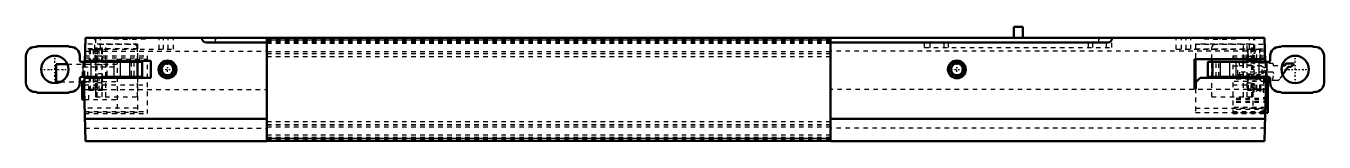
# Model space of a CAD drawing. Header units: millimetres. Extents: x -116 to 172, y -23 to 3.
import ezdxf

# ---------------------------------------------------------------- set-up
doc = ezdxf.new("R2010")
doc.units = ezdxf.units.MM
doc.linetypes.add('Center', pattern=[1.5, 0.45, -0.5, 0.05, -0.5])
doc.linetypes.add('Dashed', pattern=[2, 1, -1])
for name, color, linetype, lineweight in [('AM_0', 7, 'Continuous', 50), ('AM_4', 3, 'Continuous', 25), ('AM_7', 7, 'Center', 25), ('AM_9', 6, 'Dashed', 25)]:
    doc.layers.add(name, color=color, linetype=linetype, lineweight=lineweight)

# ---------------------------------------------------------------- blocks, each defined once
blk = doc.blocks.new('1_2500_100_p4_1_0_in_2500_100__A__5')
at = {"layer": 'AM_0'}
for p, q in [((-106.57, -1.8), (-113.3, -1.8)), ((-115.9, -4), (-115.9, -10)), ((-103.97, -4.95), (-103.97, -4)), ((-103.57, -5.35), (-100.15, -5.35)), ((-101.8, -5.1), (-101.8, -5.35)), ((-101.78, -5.1), (-101.78, -5.35)), ((-101.02, -5.1), (-101.02, -5.35)), ((-100.15, -5.1), (-100.15, -5.35)), ((-99.14, -5.1), (-99.14, -5.35)), ((-99.14, -5.35), (-90.16, -5.35)), ((-99, -5.35), (-99, -5.1)), ((-91.14, -5.35), (-91.14, -8.65)), ((-90.16, -5.35), (-90.16, -8.65)), ((-103.97, -10), (-103.97, -9.05)), ((-103.57, -8.65), (-100.15, -8.65)), ((-101.8, -8.65), (-101.8, -8.9)), ((-101.78, -8.65), (-101.78, -8.9)), ((-101.02, -8.65), (-101.02, -8.9)), ((-100.15, -8.65), (-100.15, -8.9)), ((-99.14, -8.65), (-99.14, -8.9)), ((-99.14, -8.65), (-90.16, -8.65)), ((-99, -8.9), (-99, -8.65)), ((-113.3, -12.2), (-106.57, -12.2))]:
    blk.add_line(p, q, dxfattribs=at)
blk.add_circle((-109.5, -7), 3.05, dxfattribs=at)
for centre, radius, start, end in [((-113.9, -4), 2, 90, 180), ((-113.9, -1), 1, 270, 306.8699), ((-105.97, -1), 1, 233.1301, 270), ((-105.97, -4), 2, 0, 90), ((-103.57, -4.95), 0.4, 180, 270), ((-113.9, -10), 2, 180, 270), ((-105.97, -10), 2, 270, 360), ((-103.57, -9.05), 0.4, 90, 180), ((-113.9, -13), 1, 53.1301, 90), ((-105.97, -13), 1, 90, 126.8699)]:
    blk.add_arc(centre, radius, start, end, dxfattribs=at)
at = {"layer": 'AM_4'}
for p, q in [((-103.31, -5.35), (-103.31, -8.65)), ((-101.5, -5.35), (-101.5, -8.65)), ((-96.45, -5.35), (-96.45, -8.65)), ((-95.03, -5.35), (-95.03, -8.65)), ((-92.97, -5.35), (-92.97, -8.65))]:
    blk.add_line(p, q, dxfattribs=at)
at = {"layer": 'AM_7'}
for p, q in [((-109.5, -10.2), (-109.5, -3.8)), ((-112.71, -7), (-106.3, -7))]:
    blk.add_line(p, q, dxfattribs=at)
at = {"layer": 'AM_9'}
for p, q in [((-101.8, -2.6), (-101.8, -5.1)), ((-101.8, -2.6), (-99, -2.6)), ((-101.78, -2.6), (-101.78, -5.1)), ((-101.66, -2.6), (-101.66, -5.35)), ((-101.02, -2.6), (-101.02, -5.1)), ((-100.65, -2.6), (-100.65, -5.35)), ((-100.15, -2.6), (-100.15, -5.1)), ((-99.78, -2.6), (-99.78, -5.35)), ((-99.14, -2.6), (-99.14, -5.1)), ((-99.02, -2.6), (-99.02, -5.35)), ((-99, -5.1), (-99, -2.6)), ((-103.01, -5.35), (-103.01, -8.65)), ((-100.15, -5.35), (-99.14, -5.35)), ((-97.96, -5.35), (-97.96, -8.65)), ((-92.58, -5.35), (-92.58, -8.65)), ((-92, -5.35), (-92, -8.65)), ((-101.8, -8.9), (-101.8, -11.4)), ((-101.8, -11.4), (-99, -11.4)), ((-101.78, -8.9), (-101.78, -11.4)), ((-101.66, -8.65), (-101.66, -11.4)), ((-101.02, -8.9), (-101.02, -11.4)), ((-100.65, -8.65), (-100.65, -11.4)), ((-100.15, -8.65), (-99.14, -8.65)), ((-100.15, -8.9), (-100.15, -11.4)), ((-99.78, -8.65), (-99.78, -11.4)), ((-99.14, -8.9), (-99.14, -11.4)), ((-99.02, -8.65), (-99.02, -11.4)), ((-99, -11.4), (-99, -8.9))]:
    blk.add_line(p, q, dxfattribs=at)
blk = doc.blocks.new('2_2500_100_p3_0_in_2500_100__A__5')
at = {"layer": 'AM_0'}
for p, q in [((-102.7, 0), (-102.84, -5.35)), ((-102.7, 0), (-62.5, 0)), ((-62.5, 0), (-62.5, -23)), ((-75.91, -0.99), (-62.5, -0.99)), ((-102.83, -5.1), (-88.22, -5.1)), ((-91.21, -5.35), (-91.21, -5.1)), ((-91.15, -5.1), (-91.15, -5.35)), ((-88.22, -5.1), (-88.22, -8.9)), ((-109.24, -5.8), (-106.7, -5.8)), ((-109.24, -9.8), (-109.24, -5.8)), ((-109.24, -9.8), (-108.29, -9.8)), ((-103.97, -9.8), (-103.44, -9.8)), ((-103.44, -9.7), (-102.95, -9.7)), ((-103.44, -13.7), (-103.44, -9.7)), ((-102.93, -8.65), (-103, -11.5)), ((-102.7, -23), (-103, -11.5)), ((-88.22, -8.9), (-102.93, -8.9)), ((-91.21, -8.9), (-91.21, -8.65)), ((-91.15, -8.65), (-91.15, -8.9)), ((-103.44, -13.7), (-102.94, -13.7)), ((-102.83, -18), (-62.5, -18)), ((-102.7, -23), (-62.5, -23))]:
    blk.add_line(p, q, dxfattribs=at)
for radius in [1.98, 1.76, 1.31]:
    blk.add_circle((-84.52, -7), radius, dxfattribs=at)
blk.add_arc((-75.91, 0.01), 1, 180.573, 270, dxfattribs=at)
at = {"layer": 'AM_4'}
for p, q in [((-73.91, -0.99), (-73.91, 0)), ((-98.23, -5.35), (-98.23, -5.1)), ((-98.23, -8.9), (-98.23, -8.65))]:
    blk.add_line(p, q, dxfattribs=at)
at = {"layer": 'AM_7'}
for p, q in [((-92.88, -0.32), (-92.88, 0.02)), ((-73.91, 0.06), (-73.91, -1.04)), ((-100.4, -12.06), (-100.4, -1.94)), ((-84.52, -9.08), (-84.52, -4.92)), ((-86.6, -7), (-82.44, -7))]:
    blk.add_line(p, q, dxfattribs=at)
at = {"layer": 'AM_9'}
for p, q in [((-100.61, -2.5), (-100.61, 0)), ((-100.38, -13.1), (-100.38, 0)), ((-99.41, -2.5), (-99.41, 0)), ((-99.38, -2.5), (-99.38, 0)), ((-86.38, -2.5), (-86.38, 0)), ((-85.38, -2.5), (-85.38, 0)), ((-84.36, -2.5), (-84.36, 0)), ((-83.16, -2.5), (-83.16, 0)), ((-91.15, -2.4), (-102.76, -2.4)), ((-91.15, -1.4), (-102.74, -1.4)), ((-101.9, -2.4), (-101.9, -5.1)), ((-100.61, -2.5), (-83.16, -2.5)), ((-100.08, -13.1), (-100.08, -1.4)), ((-99.65, -1.4), (-91.15, -1.4)), ((-99.03, -13.1), (-99.03, -1.4)), ((-98.9, -5.1), (-98.9, -2.4)), ((-98.23, -5.1), (-98.23, -1.4)), ((-91.21, -5.1), (-91.21, -2.4)), ((-91.15, -1.4), (-91.15, -5.1)), ((-102.84, -5.35), (-102.93, -8.65)), ((-102.82, -4.45), (-89.04, -4.45)), ((-102.8, -3.95), (-89.04, -3.95)), ((-102.78, -2.92), (-62.5, -2.92)), ((-98.99, -4.04), (-100.38, -4.04)), ((-98.99, -4.99), (-100.38, -4.99)), ((-98.99, -5.06), (-100.38, -5.06)), ((-98.99, -4.04), (-98.99, -6.01)), ((-98.23, -8.65), (-98.23, -5.35)), ((-95.67, -4.75), (-89.04, -4.75)), ((-95.67, -4.75), (-95.67, -16.85)), ((-91.21, -8.65), (-91.21, -5.35)), ((-91.15, -5.35), (-91.15, -8.65)), ((-89.04, -3.95), (-89.04, -16.85)), ((-106.7, -5.8), (-95.67, -5.8)), ((-103.38, -8.55), (-103.38, -6.45)), ((-103.38, -6.45), (-95.67, -6.45)), ((-103.38, -8.55), (-95.67, -8.55)), ((-103.25, -8.55), (-103.25, -6.45)), ((-103.21, -8.55), (-103.21, -6.45)), ((-102.21, -8.55), (-102.21, -6.45)), ((-98.99, -6.01), (-100.38, -6.01)), ((-98.99, -8), (-100.38, -8)), ((-98.99, -8), (-98.99, -9.97)), ((-108.29, -9.8), (-103.97, -9.8)), ((-103.44, -9.8), (-101.98, -9.8)), ((-103, -11.45), (-62.5, -11.45)), ((-102.97, -10.4), (-89.04, -10.4)), ((-102.95, -9.7), (-95.67, -9.7)), ((-101.98, -13.7), (-101.98, -9.7)), ((-101.9, -8.9), (-101.9, -11.6)), ((-98.99, -8.95), (-100.38, -8.95)), ((-98.99, -9.02), (-100.38, -9.02)), ((-98.99, -9.97), (-100.38, -9.97)), ((-98.9, -11.6), (-98.9, -8.9)), ((-98.23, -13.1), (-98.23, -8.9)), ((-91.21, -13.1), (-91.21, -8.9)), ((-91.15, -8.9), (-91.15, -16.61)), ((-102.94, -13.7), (-95.67, -13.7)), ((-101.9, -11.6), (-98.9, -11.6)), ((-100.38, -13.1), (-91.21, -13.1)), ((-91.15, -15.62), (-102.89, -15.62)), ((-102.87, -16.35), (-89.04, -16.35)), ((-91.15, -16.61), (-102.87, -16.61)), ((-102.86, -16.85), (-89.04, -16.85)), ((-102.78, -20.08), (-62.5, -20.08))]:
    blk.add_line(p, q, dxfattribs=at)
blk.add_lwpolyline([(-91.21, -2.4), (-91.22, -2.31), (-91.22, -2.23), (-91.24, -2.14), (-91.26, -2.06), (-91.28, -1.98), (-91.31, -1.9), (-91.35, -1.83), (-91.39, -1.76), (-91.43, -1.69), (-91.48, -1.63), (-91.53, -1.58), (-91.59, -1.53), (-91.65, -1.49), (-91.71, -1.46), (-91.77, -1.43), (-91.84, -1.42), (-91.9, -1.4), (-91.97, -1.4)], dxfattribs=at)
blk.add_arc((-92.88, 50.27), 50.57, 263.7557, 276.2443, dxfattribs=at)
blk = doc.blocks.new('3_2500_100_p4_2_0_in_2500_100__A__5')
at = {"layer": 'AM_0'}
for p, q in [((169.3, -1.8), (162.57, -1.8)), ((155.14, -5.35), (146.16, -5.35)), ((146.16, -8.65), (146.16, -5.35)), ((147.14, -8.65), (147.14, -5.35)), ((155, -4.69), (155, -5.35)), ((155.14, -5.35), (155.14, -4.69)), ((156.15, -5.35), (156.15, -4.69)), ((159.57, -5.35), (156.15, -5.35)), ((157.01, -5.35), (157.01, -4.69)), ((157.77, -5.35), (157.77, -4.69)), ((157.8, -5.35), (157.8, -4.69)), ((159.97, -4), (159.97, -4.95)), ((171.9, -10), (171.9, -4)), ((155.14, -8.65), (146.16, -8.65)), ((155, -8.65), (155, -8.89)), ((155.14, -8.89), (155.14, -8.65)), ((156.15, -8.89), (156.15, -8.65)), ((159.57, -8.65), (156.15, -8.65)), ((157.01, -8.89), (157.01, -8.65)), ((157.77, -8.89), (157.77, -8.65)), ((157.8, -8.89), (157.8, -8.65)), ((159.97, -9.05), (159.97, -10)), ((162.57, -12.2), (169.3, -12.2))]:
    blk.add_line(p, q, dxfattribs=at)
blk.add_circle((165.5, -7), 3.05, dxfattribs=at)
for centre, radius, start, end in [((161.97, -4), 2, 90, 180), ((161.97, -1), 1, 270, 306.8699), ((169.9, -1), 1, 233.1301, 270), ((169.9, -4), 2, 360, 90), ((159.57, -4.95), 0.4, 270, 0), ((159.57, -9.05), 0.4, 360, 90), ((161.97, -10), 2, 180, 270), ((169.9, -10), 2, 270, 0), ((161.97, -13), 1, 53.1301, 90), ((169.9, -13), 1, 90, 126.8699)]:
    blk.add_arc(centre, radius, start, end, dxfattribs=at)
at = {"layer": 'AM_4'}
for p, q in [((148.97, -8.65), (148.97, -5.35)), ((151.03, -8.65), (151.03, -5.35)), ((152.45, -8.65), (152.45, -5.35)), ((157.5, -8.65), (157.5, -5.35)), ((159.3, -8.65), (159.3, -5.35))]:
    blk.add_line(p, q, dxfattribs=at)
at = {"layer": 'AM_7'}
for p, q in [((165.5, -10.2), (165.5, -3.8)), ((162.3, -7), (168.7, -7))]:
    blk.add_line(p, q, dxfattribs=at)
at = {"layer": 'AM_9'}
for p, q in [((157.8, -2.6), (155, -2.6)), ((155, -2.6), (155, -4.69)), ((155.02, -5.35), (155.02, -2.6)), ((155.14, -4.69), (155.14, -2.6)), ((155.78, -5.35), (155.78, -2.6)), ((156.15, -4.69), (156.15, -2.6)), ((156.64, -5.35), (156.64, -2.6)), ((157.01, -4.69), (157.01, -2.6)), ((157.65, -5.35), (157.65, -2.6)), ((157.77, -4.69), (157.77, -2.6)), ((157.8, -4.69), (157.8, -2.6)), ((147.99, -8.65), (147.99, -5.35)), ((148.58, -8.65), (148.58, -5.35)), ((153.95, -8.65), (153.95, -5.35)), ((156.15, -5.35), (155.14, -5.35)), ((159, -8.65), (159, -5.35)), ((155, -8.89), (155, -11.4)), ((157.8, -11.4), (155, -11.4)), ((155.02, -11.4), (155.02, -8.65)), ((156.15, -8.65), (155.14, -8.65)), ((155.14, -11.4), (155.14, -8.89)), ((155.78, -11.4), (155.78, -8.65)), ((156.15, -11.4), (156.15, -8.89)), ((156.64, -11.4), (156.64, -8.65)), ((157.01, -11.4), (157.01, -8.89)), ((157.65, -11.4), (157.65, -8.65)), ((157.77, -11.4), (157.77, -8.89)), ((157.8, -11.4), (157.8, -8.89))]:
    blk.add_line(p, q, dxfattribs=at)
blk = doc.blocks.new('4_2500_100_p2_0_in_2500_100__A__5')
at = {"layer": 'AM_0'}
for p, q in [((62.5, 0), (62.5, -23)), ((158.7, 0), (62.5, 0)), ((103.15, 2.5), (105.15, 2.5)), ((103.15, 2.5), (103.15, 0)), ((105.15, 2.5), (105.15, 0)), ((158.7, 0), (158.84, -5.35)), ((123.95, -0.99), (62.5, -0.99)), ((143.2, -4.69), (158.82, -4.69)), ((143.2, -11.29), (143.2, -4.69)), ((143.4, -4.69), (143.4, -11.29)), ((147.01, -5.35), (147.01, -4.69)), ((163.55, -5.65), (165.15, -5.65)), ((165.15, -5.65), (165.15, -6)), ((162.59, -6.1), (163.15, -6.1)), ((163.95, -6.45), (162.71, -8.23)), ((163.35, -5.9), (163.35, -5.85)), ((164.51, -6.45), (163.95, -6.45)), ((165.15, -6), (164.51, -6.45)), ((143.47, -11.29), (143.2, -11.29)), ((144.4, -8.89), (143.47, -9.81)), ((143.47, -9.81), (143.47, -11.29)), ((158.93, -8.89), (144.4, -8.89)), ((147.01, -8.89), (147.01, -8.65)), ((158.7, -23), (159, -11.5)), ((158.93, -8.65), (159, -11.5)), ((159.45, -8.65), (159.45, -16.65)), ((159.45, -16.65), (158.87, -16.65)), ((158.83, -18), (62.5, -18)), ((158.7, -23), (62.5, -23))]:
    blk.add_line(p, q, dxfattribs=at)
for radius in [1.98, 1.76, 1.31]:
    blk.add_circle((90.5, -7), radius, dxfattribs=at)
for centre, radius, start, end in [((123.95, 0.01), 1, 270, 359.427), ((163.55, -5.85), 0.2, 90, 180), ((163.15, -5.9), 0.2, 270, 0)]:
    blk.add_arc(centre, radius, start, end, dxfattribs=at)
at = {"layer": 'AM_4'}
for p, q in [((121.95, -0.99), (121.95, 0)), ((154.03, -5.35), (154.03, -4.69)), ((154.83, -5.35), (154.83, -4.69)), ((154.03, -8.89), (154.03, -8.65)), ((154.83, -8.89), (154.83, -8.65)), ((159.45, -9.7), (158.95, -9.7)), ((159.45, -15.45), (158.9, -15.45))]:
    blk.add_line(p, q, dxfattribs=at)
at = {"layer": 'AM_7'}
for p, q in [((121.95, 0.06), (121.95, -1.04)), ((148.85, -0.31), (148.85, 0.02)), ((156.4, -12.06), (156.4, -1.94)), ((90.5, -9.08), (90.5, -4.92)), ((88.42, -7), (92.58, -7)), ((155.94, -11.75), (159.48, -11.75))]:
    blk.add_line(p, q, dxfattribs=at)
at = {"layer": 'AM_9'}
for p, q in [((83.35, -2.1), (83.35, 0)), ((84.55, -2.1), (84.55, 0)), ((87.65, -2.1), (87.65, 0)), ((88.65, -2.1), (88.65, 0)), ((119.65, -2.1), (119.65, 0)), ((120.65, -2.1), (120.65, 0)), ((123.65, -2.1), (123.65, 0)), ((124.85, -2.1), (124.85, 0)), ((139.13, -2.5), (139.13, 0)), ((140.33, -2.5), (140.33, 0)), ((141.35, -2.5), (141.35, 0)), ((142.35, -2.5), (142.35, 0)), ((155.35, -2.5), (155.35, 0)), ((155.38, -2.5), (155.38, 0)), ((156.35, -2.5), (156.35, 0)), ((156.58, -2.5), (156.58, 0)), ((83.35, -2.1), (124.85, -2.1)), ((139.13, -2.5), (156.58, -2.5)), ((155.62, -1.4), (143.4, -1.4)), ((143.4, -1.4), (143.4, -4.69)), ((143.4, -1.4), (158.74, -1.4)), ((143.4, -2.4), (158.76, -2.4)), ((147.01, -4.69), (147.01, -2.4)), ((154.03, -4.69), (154.03, -1.4)), ((154.83, -4.69), (154.83, -1.4)), ((154.9, -2.4), (154.9, -4.69)), ((155.88, -13.1), (155.88, -1.4)), ((156.18, -13.1), (156.18, -1.4)), ((157.9, -4.69), (157.9, -2.4)), ((158.78, -2.92), (62.5, -2.92)), ((147.01, -8.65), (147.01, -5.35)), ((151.65, -3.95), (151.65, -16.85)), ((151.65, -3.95), (158.8, -3.95)), ((151.65, -4.45), (158.82, -4.45)), ((151.65, -5.4), (160.46, -5.64)), ((151.65, -5.4), (153.05, -5.4)), ((153.05, -5.4), (153.05, -6.1)), ((154.03, -8.65), (154.03, -5.35)), ((154.81, -4.04), (156.18, -4.04)), ((154.81, -4.04), (154.81, -6.01)), ((154.81, -4.99), (156.18, -4.99)), ((154.81, -5.06), (156.18, -5.06)), ((154.83, -8.65), (154.83, -5.35)), ((158.84, -5.35), (158.93, -8.65)), ((152.8, -6.25), (151.65, -6.25)), ((157.9, -8.2), (151.65, -8.2)), ((159.45, -8.5), (151.65, -8.5)), ((153.15, -8.05), (152.7, -8.5)), ((152.8, -8.2), (152.8, -6.25)), ((160.52, -7.65), (152.8, -7.65)), ((153.05, -6.1), (157.9, -6.1)), ((153.15, -7.65), (153.15, -8.05)), ((154.81, -6.01), (156.18, -6.01)), ((154.81, -8.01), (156.18, -8.01)), ((154.81, -8.01), (154.81, -9.98)), ((158.89, -7.28), (156.1, -8.03)), ((156.1, -8.03), (156.1, -15.47)), ((157.9, -6.1), (159.21, -6.89)), ((159.21, -7.41), (157.9, -8.2)), ((158.18, -8.03), (158.18, -6.27)), ((159.21, -6.89), (159.22, -6.9)), ((159.22, -7.4), (159.21, -7.41)), ((159.22, -7.4), (159.22, -6.9)), ((159.45, -8.5), (159.45, -8.65)), ((160.5, -9.45), (160.77, -7.94)), ((160.65, -5.84), (160.65, -6.1)), ((160.65, -6.1), (162.59, -6.1)), ((162.71, -8.23), (162.06, -9.15)), ((159, -11.45), (62.5, -11.45)), ((143.4, -11.29), (143.4, -16.61)), ((147.01, -13.1), (147.01, -8.89)), ((159.45, -9.2), (151.65, -9.2)), ((158.95, -9.7), (151.65, -9.7)), ((151.65, -10.4), (158.97, -10.4)), ((154.03, -13.1), (154.03, -8.89)), ((154.81, -8.96), (156.18, -8.96)), ((154.81, -9.03), (156.18, -9.03)), ((154.81, -9.98), (156.18, -9.98)), ((154.83, -13.1), (154.83, -8.89)), ((154.9, -8.89), (154.9, -11.6)), ((157.9, -11.6), (157.9, -8.89)), ((158.45, -9.2), (158.45, -13.5)), ((161.48, -9.45), (160.5, -9.45)), ((147.01, -13.1), (156.18, -13.1)), ((159.45, -13.5), (151.65, -13.5)), ((159.45, -13.7), (151.65, -13.7)), ((159.45, -14.15), (151.65, -14.15)), ((159.45, -14.35), (151.65, -14.35)), ((154.9, -11.6), (157.9, -11.6)), ((143.4, -15.62), (158.89, -15.62)), ((143.4, -16.61), (158.87, -16.61)), ((158.9, -15.45), (151.65, -15.45)), ((159.45, -15.95), (151.65, -15.95)), ((151.65, -16.35), (158.87, -16.35)), ((158.87, -16.65), (151.65, -16.65)), ((151.65, -16.85), (158.86, -16.85)), ((156.1, -15.47), (158.88, -16.22)), ((158.78, -20.08), (62.5, -20.08))]:
    blk.add_line(p, q, dxfattribs=at)
for points in [[(147.01, -2.4), (147.02, -2.31), (147.02, -2.23), (147.04, -2.14), (147.06, -2.06), (147.08, -1.98), (147.11, -1.9), (147.15, -1.83), (147.19, -1.76), (147.23, -1.69), (147.28, -1.63), (147.33, -1.58), (147.39, -1.53), (147.45, -1.49), (147.51, -1.46), (147.57, -1.43), (147.64, -1.42), (147.7, -1.4), (147.77, -1.4)], [(159.35, -7.15), (159.35, -7.15), (159.35, -7.14), (159.35, -7.11), (159.31, -7), (159.24, -6.92), (159.22, -6.9)], [(159.22, -7.4), (159.3, -7.31), (159.35, -7.19), (159.35, -7.18), (159.35, -7.15), (159.35, -7.15)]]:
    blk.add_lwpolyline(points, dxfattribs=at)
for centre, radius, start, end in [((148.85, 50.27), 50.57, 263.7557, 276.2443), ((160.45, -5.84), 0.2, 360, 88.41), ((160.52, -7.9), 0.25, 350, 90), ((161.48, -8.75), 0.7, 270, 325)]:
    blk.add_arc(centre, radius, start, end, dxfattribs=at)
blk = doc.blocks.new('5_2500_100_p1_0_in_2500_100__A__5')
at = {"layer": 'AM_0'}
for p, q in [((62.5, 0), (-62.5, 0)), ((62.5, -22.9), (-62.5, -22.9))]:
    blk.add_line(p, q, dxfattribs=at)
at = {"layer": 'AM_4'}
for p, q in [((62.5, -0.5), (-62.5, -0.5)), ((62.5, -22.4), (-62.5, -22.4))]:
    blk.add_line(p, q, dxfattribs=at)
at = {"layer": 'AM_9'}
for p, q in [((62.5, -0.05), (-62.5, -0.05)), ((62.5, -0.1), (-62.5, -0.1)), ((62.5, -0.35), (-62.5, -0.35)), ((62.5, -0.48), (-62.5, -0.48)), ((62.5, -0.7), (-62.5, -0.7)), ((62.5, -0.8), (-62.5, -0.8)), ((62.5, -1), (-62.5, -1)), ((62.5, -1.25), (-62.5, -1.25)), ((62.5, -3.05), (-62.5, -3.05)), ((62.5, -3.5), (-62.5, -3.5)), ((62.5, -3.52), (-62.5, -3.52)), ((62.5, -4.2), (-62.5, -4.2)), ((62.5, -18.7), (-62.5, -18.7)), ((62.5, -19.38), (-62.5, -19.38)), ((62.5, -19.4), (-62.5, -19.4)), ((62.5, -19.85), (-62.5, -19.85)), ((62.5, -21.65), (-62.5, -21.65)), ((62.5, -22.2), (-62.5, -22.2)), ((62.5, -22.42), (-62.5, -22.42)), ((62.5, -22.55), (-62.5, -22.55)), ((62.5, -22.85), (-62.5, -22.85))]:
    blk.add_line(p, q, dxfattribs=at)

msp = doc.modelspace()

# ---------------------------------------------------------------- block references
for name in ['2_2500_100_p3_0_in_2500_100__A__5', '5_2500_100_p1_0_in_2500_100__A__5', '4_2500_100_p2_0_in_2500_100__A__5', '1_2500_100_p4_1_0_in_2500_100__A__5', '3_2500_100_p4_2_0_in_2500_100__A__5']:
    msp.add_blockref(name, (0, 0))

doc.saveas('drawing.dxf')
